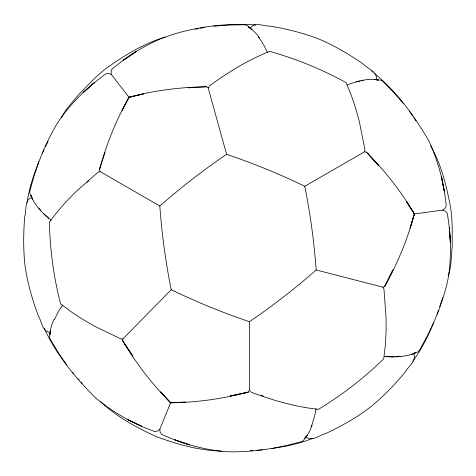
<?xml version="1.0" encoding="UTF-8"?>
<svg xmlns="http://www.w3.org/2000/svg" width="476" height="476" viewBox="0 0 476 476"><rect width="100%" height="100%" fill="white"/><g stroke="black" fill="none" stroke-linecap="round" stroke-linejoin="round"><path stroke-width="0.71" d="M171.223 289.723L122.903 338.93L122.731 340.852C136.178 363.289 152.046 384.293 170.652 402.72C196.832 402.607 222.875 398.733 248.186 392.147L249.406 390.653L249.406 321.687C272.718 305.866 295.031 288.581 316.183 269.963C314.13 241.867 310.322 213.897 304.777 186.277C279.412 174.002 253.291 163.316 226.594 154.307C203.282 170.134 180.969 187.419 159.817 206.031C161.87 234.132 165.678 262.097 171.223 289.723C196.588 301.998 222.708 312.678 249.406 321.687M50.361 330.219L49.974 334.539C50.147 329.338 51.747 324.34 53.925 319.64M27.168 202.705C29.589 183.599 37.271 165.624 44.53 147.947C50.557 135.214 56.721 122.38 65.789 111.491C77.404 97.098 91.065 84.347 106.166 73.691L108.879 73.518L111.497 74.69L129.109 97.425M50.135 332.938L49.397 336.966L50.153 339.138L58.292 352.603L66.658 364.89M316.052 408.598L314.773 415.625L312 424.556M376.183 80.01C378.277 71.882 367.478 68.776 363.188 64.034C349.372 54.442 334.771 45.809 319.289 39.199C303.605 33.064 287.141 29 270.564 26.162C264.174 26.537 254.291 21.188 250.096 28.459M304.777 186.277L364.503 151.79L364.979 149.779L359.255 121.172L355.572 107.921L351.312 95.402L346.1 82.628C321.931 69.335 296.28 58.846 269.725 51.402L268.708 51.735C247.401 60.398 227.671 72.447 209.208 86.085M442.02 299.642L442.597 297.571M100.067 167.701L99.407 169.748L100.091 171.55L159.817 206.031M105.041 152.278L99.407 169.748C106.362 144.531 116.031 120.041 129.026 97.312C154.284 90.41 180.41 87.173 206.56 86.745L208.137 87.858L226.594 154.307M38.949 161.59L34.177 175.674L29.934 190.822L29.786 193.113C33.552 203.544 41.031 211.927 49.385 219.031M437.051 314.41L438.485 310.185M439.675 306.663L441.823 300.326M61.487 117.893C65.486 108.921 72.959 101.876 78.986 94.218C87.887 85.269 96.366 75.845 106.475 68.199C124.486 55.394 143.93 43.37 165.214 37.14M54.264 319.83L58.768 310.953L62.778 305.039M312.845 438.235C295.09 445.685 275.687 448.023 256.743 450.576C242.706 451.724 228.51 452.801 214.545 450.391C196.279 447.5 178.393 442.097 161.62 434.326L160.114 432.059L159.817 429.209L170.705 402.589M311.078 426.799L311.768 425.116M312.137 425.223L309.864 430.786L307.27 435.266L304.521 438.622L307.27 435.266M448.1 275.973C451.528 266.762 451.135 256.505 452.2 246.818C452.117 234.198 452.67 221.524 450.814 208.994C446.934 187.241 441.49 165.035 430.661 145.68M42.435 153.058L44.054 149.708M45.666 146.364L47.927 141.675M433.565 322.942L427.103 336.336L419.517 350.11L418.011 351.853C408.021 356.655 396.811 357.399 385.869 356.619M305.532 437.367L303.236 440.758L301.171 441.782L285.933 445.679L271.356 448.588M412.746 361.1C424.634 345.641 431.851 327.214 439.14 309.293C443.763 295.989 448.356 282.512 449.511 268.387C451.313 249.983 450.498 231.312 447.184 213.129L445.369 211.106L442.68 210.1L414.185 213.986M86.959 182.284L88.56 180.844M159.817 429.209L157.61 431.036L154.944 431.595C133.536 423.955 113.395 412.656 95.86 398.156C75.369 377.754 56.4 354.864 44.304 328.434M208.137 87.858L209.327 86.971M442.68 210.1L445 208.423L446.214 205.983C444.162 183.343 438.259 161.019 428.602 140.414C414.108 115.656 396.811 91.803 374.547 73.494M411.686 354.388L415.619 352.561L414.15 353.228M316.183 269.963L382.954 287.207L384.709 286.403C397.281 263.74 407.51 239.749 414.126 214.658L410.044 228.135L414.513 213.944L406.409 201.461L414.328 213.968C401.137 191.346 384.769 170.729 366.407 152.1L364.503 151.79M347.391 84.865L353.442 82.699M32.088 197.326C24.002 199.575 26.71 210.481 24.746 216.568C23.348 233.329 23.169 250.287 25.186 267.006C27.721 283.654 32.428 299.945 38.264 315.719C41.781 321.062 42.09 332.296 50.48 332.296M100.091 171.55L98.11 172.145L76.196 191.406L66.563 201.217L57.852 211.165L49.397 222.066C49.968 249.644 53.711 277.103 60.535 303.825L71.602 312.066L82.657 319.319L94.569 326.197L120.839 338.888L122.903 338.93M354.114 82.526L360.165 80.962M356.375 81.807C363.533 79.879 371.125 78.361 378.479 80.081L374.201 79.379M195.166 29.304L198.813 28.578M200.271 28.286L204.644 27.412M221.626 451.01C199.444 450.707 177.494 444.322 156.711 436.801C136.618 427.609 116.477 416.786 100.442 401.464M361.962 80.718L363.164 80.557M400.132 356.286L395.651 356.649M213.784 26.168L228.605 25.067L244.337 24.746L246.592 25.18C251.274 28.923 256.07 32.606 259.331 37.765M250.358 450.712L252.583 450.546M257.028 450.219L262.216 449.832M188.24 87.828L206.56 86.745M177.304 402.446L170.652 402.72L160.519 391.927L170.575 402.892L185.438 402.113L178.78 402.387M384.382 356.274L392.182 356.714M390.796 356.738L393.854 356.816M376.891 79.831L380.978 80.123L382.894 81.402L393.89 92.647L403.696 103.822M255.826 24.954C223.333 22.747 188.817 27.358 158.562 39.633C141.723 47.273 125.961 57.316 111.866 69.276L111.021 71.858L111.497 74.69M250.911 392.075C272.349 400.274 294.584 406.605 317.433 409.253L318.503 409.3C342.101 395.02 364.009 378.051 383.739 358.773L385.34 345.07L386.095 331.873L386.095 318.117L383.953 289.021L382.954 287.207M249.406 390.653L250.787 391.189M261.151 395.193L263.222 395.996M251.953 29.393L248.407 26.894L249.716 27.834M371.75 71.323L372.869 72.191M43.542 213.581L49.052 218.448M50.141 219.371L51.229 220.293M305.735 436.665C311.72 442.543 319.812 434.743 326.066 433.398C341.28 426.228 356.054 417.904 369.525 407.801C382.674 397.281 394.431 385.06 405.177 372.119C408.045 366.401 417.619 360.516 413.424 353.246M44.809 214.682L45.785 215.67M366.407 152.1L378.717 165.713L367.847 153.694M72.304 372.178L73.774 373.856M78.189 378.884L79.171 380.003M81.128 382.234L82.11 383.353M258.26 37.009L260.86 40.359L264.436 46.303L267.554 52.735M39.068 208.327L40.924 210.719M409.342 111.11L412.692 116.025M413.947 117.869L416.036 120.94M31.577 196.796L31 195.297L32.529 199.355M392.932 269.993L384.709 286.403L392.932 269.993M128.907 97.163L122.154 110.42L129.026 97.312L143.437 93.939L128.907 97.163M92.844 83.943L83.038 92.659L94.801 82.318L92.844 83.943M125.123 58.935L123.064 60.422L136.017 51.622L125.123 58.935M248.186 392.147L230.241 396.008L248.186 392.147M189.615 444.876L174.781 439.854L189.615 444.876M141.681 426.323L127.586 419.511L141.681 426.323M132.828 356.179L122.731 340.852L132.828 356.179M441.799 178.518L441.353 176.465L444.423 191.822L441.799 178.518M449.511 229.777L449.249 227.254L450.403 242.867L449.511 229.777"/></g></svg>
